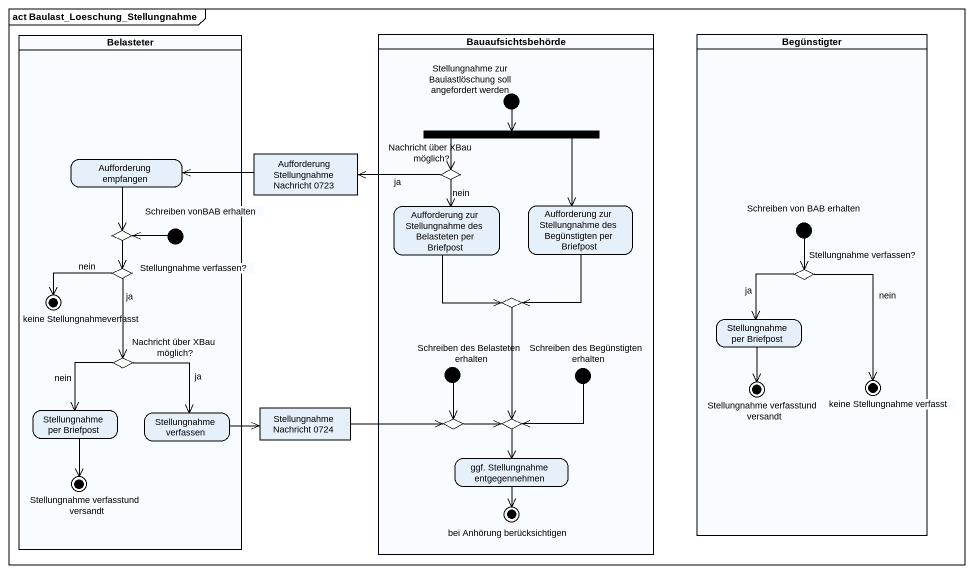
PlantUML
@startuml
mainframe act Baulast_Loeschung_Stellungnahme
hide empty description
state Belasteter <<partition>> {
  state "Aufforderung empfangen" as Aufforderung_empfangen
  state choice1 <<choice>>
  state "Schreiben vonBAB erhalten" as Schreiben_vonBAB_erhalten <<start>>
  state "Stellungnahme verfassen?" as Stellungnahme_verfassen <<choice>>
  state "keine Stellungnahmeverfasst" as keine_Stellungnahmeverfasst <<end>>
  state "Nachricht über XBau möglich?" as Nachricht_über_XBau_möglich_2 <<choice>>
  state "Stellungnahme per Briefpost" as Stellungnahme_per_Briefpost_2
  state "Stellungnahme verfassen" as Stellungnahme_verfassen_3
  state "Stellungnahme verfasstund versandt" as Stellungnahme_verfasstund_2 <<end>>
}
state Bauaufsichtsbehörde <<partition>> {
  state "Stellungnahme zur Baulastlöschung soll angefordert werden" as Stellungnahme_zur <<start>>
  state fork1 <<fork>>
  state "Nachricht über XBau möglich?" as Nachricht_über_XBau_möglich <<choice>>
  state "Aufforderung zur Stellungnahme des Belasteten per Briefpost" as Aufforderung_zur
  state "Aufforderung zur Stellungnahme des Begünstigten per Briefpost" as Aufforderung_zur_2
  state choice2 <<choice>>
  state "Schreiben des Belasteten erhalten" as Schreiben_des_Belasteten <<start>>
  state "Schreiben des Begünstigten erhalten" as Schreiben_des_Begünstigten <<start>>
  state choice3 <<choice>>
  state choice4 <<choice>>
  state "ggf. Stellungnahme entgegennehmen" as ggf_Stellungnahme
  state "bei Anhörung berücksichtigen" as bei_Anhörung_berücksichtigen <<end>>
}
state Begünstigter <<partition>> {
  state "Schreiben von BAB erhalten" as Schreiben_von_BAB_erhalten <<start>>
  state "Stellungnahme verfassen?" as Stellungnahme_verfassen_2 <<choice>>
  state "Stellungnahme per Briefpost" as Stellungnahme_per_Briefpost
  state "Stellungnahme verfasstund versandt" as Stellungnahme_verfasstund <<end>>
  state "keine Stellungnahme verfasst" as keine_Stellungnahme_verfasst <<end>>
}
state "Aufforderung Stellungnahme Nachricht 0723" as Aufforderung_Stellungnahme <<object>>
state "Stellungnahme Nachricht 0724" as Stellungnahme_Nachricht_0724 <<object>>
Stellungnahme_zur --> fork1
Aufforderung_Stellungnahme -left-> Aufforderung_empfangen
fork1 --> Nachricht_über_XBau_möglich
fork1 --> Aufforderung_zur_2
Aufforderung_empfangen --> choice1
Nachricht_über_XBau_möglich -left-> Aufforderung_Stellungnahme : ja
Nachricht_über_XBau_möglich --> Aufforderung_zur : nein
choice1 --> Stellungnahme_verfassen
Schreiben_vonBAB_erhalten -left-> choice1
Aufforderung_zur --> choice2
Aufforderung_zur_2 --> choice2
Schreiben_von_BAB_erhalten --> Stellungnahme_verfassen_2
Stellungnahme_verfassen -left-> keine_Stellungnahmeverfasst : nein
Stellungnahme_verfassen --> Nachricht_über_XBau_möglich_2 : ja
Stellungnahme_verfassen_2 --> Stellungnahme_per_Briefpost : ja
Stellungnahme_verfassen_2 --> keine_Stellungnahme_verfasst : nein
choice2 --> choice4
Stellungnahme_per_Briefpost --> Stellungnahme_verfasstund
Nachricht_über_XBau_möglich_2 --> Stellungnahme_per_Briefpost_2 : nein
Nachricht_über_XBau_möglich_2 --> Stellungnahme_verfassen_3 : ja
Schreiben_des_Belasteten --> choice3
Schreiben_des_Begünstigten --> choice4
Stellungnahme_per_Briefpost_2 --> Stellungnahme_verfasstund_2
Stellungnahme_verfassen_3 -right-> Stellungnahme_Nachricht_0724
Stellungnahme_Nachricht_0724 -right-> choice3
choice3 -right-> choice4
choice4 --> ggf_Stellungnahme
ggf_Stellungnahme --> bei_Anhörung_berücksichtigen
@enduml
